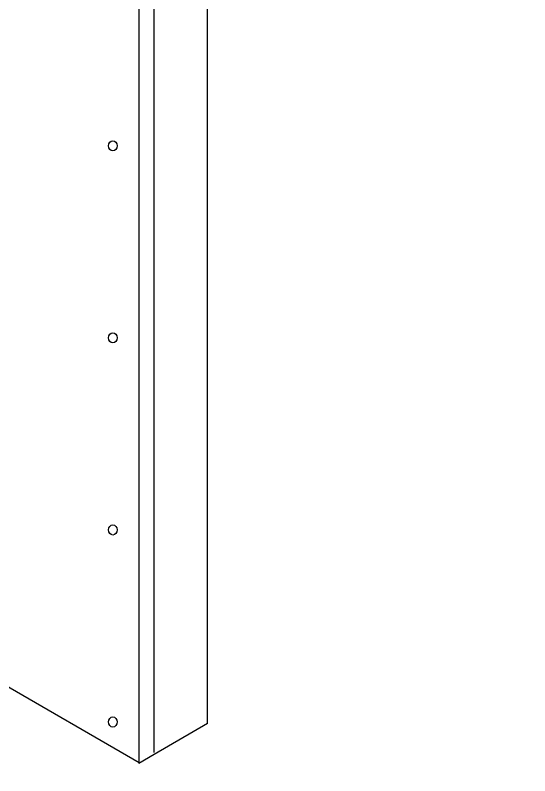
# Model space of a CAD drawing. Header units: inches. Extents: x -20.7 to 75.7, y -15.1 to 19.1.
# Drawn here: x 65.811 to 68.052, y -8.017 to -4.708 of the extents above; entities that cross this region are included whole.
import ezdxf

# ---------------------------------------------------------------- set-up
doc = ezdxf.new("R2010")
doc.units = ezdxf.units.IN
doc.header["$MEASUREMENT"] = 0
doc.layers.add('G-ANNO-TTLB', color=7, linetype='Continuous', lineweight=0)
doc.layers.add('TYVEK', color=7, linetype='Continuous', lineweight=0)

# ---------------------------------------------------------------- blocks, each defined once
blk = doc.blocks.new('Block_226')
at = {"layer": 'TYVEK', "color": 2, "lineweight": 25, "true_color": 0xf5eb12}
for points in [[(63.0084, -5.058)], [(66.7416, -7.2192)]]:
    blk.add_lwpolyline(points, dxfattribs=at)

msp = doc.modelspace()

# ---------------------------------------------------------------- hatches: boundary and pattern name
at = {"layer": 'G-ANNO-TTLB', "true_color": 0xb9529f, "transparency": 33554687}
h = msp.add_hatch(color=233, dxfattribs=at)
edge = h.paths.add_edge_path()
edge.add_spline(control_points=[(71.2273, -15.1345), (71.2273, -15.1345), (30.5273, -15.1345), (30.5273, -15.1345), (30.5273, -15.1345), (30.5273, 19.0008), (30.5273, 19.0008), (30.5273, 19.0008), (71.2273, 19.0008), (71.2273, 19.0008), (71.2273, 19.0008), (71.2273, -15.1345), (71.2273, -15.1345)], knot_values=[0, 0, 0, 0, 1, 1, 1, 2, 2, 2, 3, 3, 3, 4, 4, 4, 4], degree=3, periodic=0)
edge = h.paths.add_edge_path()
edge.add_spline(control_points=[(30.6523, 18.8757), (30.6523, 18.8757), (30.6523, -15.0095), (30.6523, -15.0095), (30.6523, -15.0095), (71.1023, -15.0095), (71.1023, -15.0095), (71.1023, -15.0095), (71.1023, 18.8757), (71.1023, 18.8757), (71.1023, 18.8757), (30.6523, 18.8757), (30.6523, 18.8757)], knot_values=[0, 0, 0, 0, 1, 1, 1, 2, 2, 2, 3, 3, 3, 4, 4, 4, 4], degree=3, periodic=0)
edge.add_line((30.6523, 18.8757), (30.6523, 18.8757))

# ---------------------------------------------------------------- linework, layer by layer
at = {"layer": 'G-ANNO-TTLB'}
for points in [[(71.2273, -15.1345), (71.2273, -15.1345), (30.5273, -15.1345), (30.5273, -15.1345), (30.5273, -15.1345), (30.5273, 19.0008), (30.5273, 19.0008), (30.5273, 19.0008), (71.2273, 19.0008), (71.2273, 19.0008), (71.2273, 19.0008), (71.2273, -15.1345), (71.2273, -15.1345)], [(30.6523, 18.8757), (30.6523, 18.8757), (30.6523, -15.0095), (30.6523, -15.0095), (30.6523, -15.0095), (71.1023, -15.0095), (71.1023, -15.0095), (71.1023, -15.0095), (71.1023, 18.8757), (71.1023, 18.8757), (71.1023, 18.8757), (30.6523, 18.8757), (30.6523, 18.8757)]]:
    msp.add_open_spline(points, degree=3, knots=[0, 0, 0, 0, 1, 1, 1, 2, 2, 2, 3, 3, 3, 4, 4, 4, 4], dxfattribs=at)
at = {"layer": 'TYVEK', "color": 33, "lineweight": 25, "true_color": 0xcb9865}
for q in [(66.649, -0.7341), (66.4157, -7.9249)]:
    msp.add_line((66.649, -7.7899), q, dxfattribs=at)
at = {"layer": 'TYVEK', "color": 2, "lineweight": 25, "true_color": 0xf5eb12}
for p, q in [((66.4157, -7.9153), (66.4157, -0.8691)), ((66.3489, -0.9077), (66.3489, -7.9636)), ((62.6173, -5.7984), (66.3505, -7.9596)), ((66.4157, -7.9249), (66.3489, -7.9636))]:
    msp.add_line(p, q, dxfattribs=at)
at = {"layer": 'TYVEK', "color": 18, "lineweight": 18, "true_color": 0x000000}
msp.add_lwpolyline([(65.9206, -7.7295)], dxfattribs=at)
at = {"layer": 'TYVEK', "color": 252, "lineweight": 25, "true_color": 0x838484}
for centre in [(66.2362, -5.276), (66.2362, -6.1117), (66.2362, -6.9475), (66.2362, -7.7832)]:
    msp.add_ellipse(centre, major_axis=(0, 0.0221), ratio=0.86328, dxfattribs=at)

# ---------------------------------------------------------------- block references
at = {"layer": 'TYVEK'}
msp.add_blockref('Block_226', (0, 0), dxfattribs=at)

doc.saveas('drawing.dxf')
